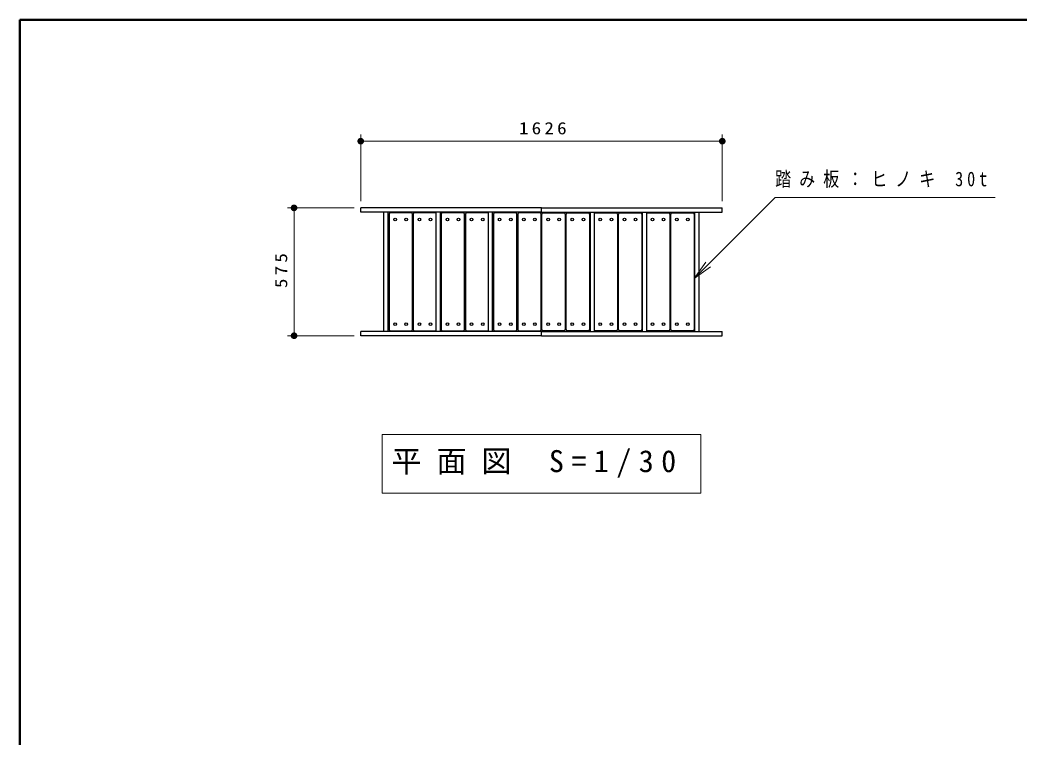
# Model space of a CAD drawing. Units: millimetres on the paper, scale 1:30. Extents: x -385 to 0, y -5 to 267.
# Drawn here: x -385 to -235.2, y 159.5 to 267 of the extents above; entities that cross this region are included whole.
import ezdxf

# ---------------------------------------------------------------- set-up
doc = ezdxf.new("R2010")
doc.units = ezdxf.units.MM
doc.layers.add('1_30', color=7, linetype='Continuous', lineweight=25)
doc.layers.add('LY_3', color=7, linetype='Continuous', lineweight=13)
doc.styles.add('ＭＳ ゴシック', font='')
doc.styles.get('ＭＳ ゴシック').set_extended_font_data('MS Gothic')

# ---------------------------------------------------------------- blocks, each defined once
blk = doc.blocks.new('filled_dot')
at = {"color": 0, "linetype": 'Continuous', "lineweight": -2, "const_width": 1.25}
blk.add_lwpolyline([(-0.625, 0, 1), (0.625, 0, 1)], format="xyb", close=True, dxfattribs=at)

msp = doc.modelspace()

# ---------------------------------------------------------------- linework, layer by layer
at = {"layer": '1_30', "lineweight": 13}
for p, q in [((-333.904, 239.83), (-333.904, 249.83)), ((-333.904, 248.83), (-279.692, 248.83)), ((-279.692, 239.83), (-279.692, 249.83)), ((-334.904, 238.83), (-344.904, 238.83)), ((-343.904, 219.663), (-343.904, 238.83)), ((-283.932, 228.223), (-282.164, 230.698)), ((-283.932, 228.223), (-281.81, 230.344)), ((-281.457, 229.991), (-283.932, 228.223)), ((-334.904, 219.663), (-344.904, 219.663)), ((-330.698, 204.86), (-330.698, 196.06)), ((-282.898, 204.86), (-330.698, 204.86)), ((-282.898, 196.06), (-282.898, 204.86)), ((-330.698, 196.06), (-282.898, 196.06))]:
    msp.add_line(p, q, dxfattribs=at)
at = {"layer": '1_30', "color": 1}
for p, q in [((-333.904, 238.197), (-333.904, 238.83)), ((-306.798, 238.83), (-333.904, 238.83)), ((-306.798, 238.197), (-333.904, 238.197)), ((-306.798, 238.197), (-306.798, 238.83)), ((-306.798, 238.197), (-306.798, 238.83)), ((-306.798, 238.83), (-279.692, 238.83)), ((-306.798, 238.197), (-279.692, 238.197)), ((-279.692, 238.197), (-279.692, 238.83)), ((-333.904, 219.663), (-333.904, 220.297)), ((-306.798, 220.297), (-333.904, 220.297)), ((-306.798, 219.663), (-306.798, 220.297)), ((-306.798, 219.663), (-306.798, 220.297)), ((-306.798, 220.297), (-279.692, 220.297)), ((-279.692, 219.663), (-279.692, 220.297)), ((-306.798, 219.663), (-333.904, 219.663)), ((-306.798, 219.663), (-279.692, 219.663))]:
    msp.add_line(p, q, dxfattribs=at)
at = {"layer": '1_30', "color": 2}
for p, q in [((-330.432, 220.297), (-330.432, 238.197)), ((-329.798, 220.297), (-329.798, 238.197)), ((-322.598, 220.297), (-322.598, 238.197)), ((-321.965, 220.297), (-321.965, 238.197)), ((-314.765, 220.297), (-314.765, 238.197)), ((-314.132, 220.297), (-314.132, 238.197)), ((-299.465, 220.297), (-299.465, 238.197)), ((-298.832, 220.297), (-298.832, 238.197)), ((-291.632, 220.297), (-291.632, 238.197)), ((-290.998, 220.297), (-290.998, 238.197)), ((-283.798, 220.297), (-283.798, 238.197)), ((-283.165, 220.297), (-283.165, 238.197))]:
    msp.add_line(p, q, dxfattribs=at)
at = {"layer": '1_30', "color": 4}
for p, q in [((-306.798, 238.197), (-306.798, 238.83)), ((-306.798, 238.197), (-306.798, 238.83)), ((-306.798, 238.197), (-306.798, 238.83)), ((-306.798, 238.197), (-306.798, 238.83)), ((-306.798, 219.663), (-306.798, 220.297)), ((-306.798, 219.663), (-306.798, 220.297)), ((-306.798, 219.663), (-306.798, 220.297)), ((-306.798, 219.663), (-306.798, 220.297))]:
    msp.add_line(p, q, dxfattribs=at)
at = {"layer": '1_30', "color": 40}
for p, q in [((-329.665, 237.913), (-329.665, 220.58)), ((-326.332, 238.08), (-329.498, 238.08)), ((-326.165, 220.58), (-326.165, 237.913)), ((-326.032, 237.913), (-326.032, 220.58)), ((-322.698, 238.08), (-325.865, 238.08)), ((-321.831, 237.913), (-321.831, 220.58)), ((-318.498, 238.08), (-321.665, 238.08)), ((-318.332, 220.58), (-318.332, 237.913)), ((-318.198, 237.913), (-318.198, 220.58)), ((-314.865, 238.08), (-318.032, 238.08)), ((-313.998, 237.913), (-313.998, 220.58)), ((-310.665, 238.08), (-313.831, 238.08)), ((-310.498, 220.58), (-310.498, 237.913)), ((-310.365, 237.913), (-310.365, 220.58)), ((-307.032, 238.08), (-310.198, 238.08)), ((-306.865, 220.58), (-306.865, 237.913)), ((-306.731, 220.58), (-306.731, 237.913)), ((-306.565, 238.08), (-303.398, 238.08)), ((-303.232, 237.913), (-303.232, 220.58)), ((-303.098, 220.58), (-303.098, 237.913)), ((-302.931, 238.08), (-299.765, 238.08)), ((-299.598, 237.913), (-299.598, 220.58)), ((-298.732, 238.08), (-295.565, 238.08)), ((-295.398, 237.913), (-295.398, 220.58)), ((-295.265, 220.58), (-295.265, 237.913)), ((-295.098, 238.08), (-291.932, 238.08)), ((-291.765, 237.913), (-291.765, 220.58)), ((-290.898, 238.08), (-287.732, 238.08)), ((-287.565, 237.913), (-287.565, 220.58)), ((-287.431, 220.58), (-287.431, 237.913)), ((-287.265, 238.08), (-284.098, 238.08)), ((-283.932, 237.913), (-283.932, 220.58)), ((-329.498, 220.413), (-326.332, 220.413)), ((-325.865, 220.413), (-322.698, 220.413)), ((-321.665, 220.413), (-318.498, 220.413)), ((-318.032, 220.413), (-314.865, 220.413)), ((-313.831, 220.413), (-310.665, 220.413)), ((-310.198, 220.413), (-307.032, 220.413)), ((-303.398, 220.413), (-306.565, 220.413)), ((-299.765, 220.413), (-302.931, 220.413)), ((-295.565, 220.413), (-298.732, 220.413)), ((-291.932, 220.413), (-295.098, 220.413)), ((-287.732, 220.413), (-290.898, 220.413)), ((-284.098, 220.413), (-287.265, 220.413))]:
    msp.add_line(p, q, dxfattribs=at)
at = {"layer": '1_30', "lineweight": 13}
msp.add_lwpolyline([(-283.932, 228.223), (-271.758, 240.397), (-238.758, 240.397)], dxfattribs=at)
at = {"layer": '1_30'}
for centre in [(-328.748, 237.08), (-327.082, 237.08), (-325.115, 237.08), (-323.448, 237.08), (-320.915, 237.08), (-319.248, 237.08), (-317.282, 237.08), (-315.615, 237.08), (-313.081, 237.08), (-311.415, 237.08), (-309.448, 237.08), (-307.782, 237.08), (-305.815, 237.08), (-304.148, 237.08), (-302.181, 237.08), (-300.515, 237.08), (-297.982, 237.08), (-296.315, 237.08), (-294.348, 237.08), (-292.682, 237.08), (-290.148, 237.08), (-288.482, 237.08), (-286.515, 237.08), (-284.848, 237.08), (-328.748, 221.413), (-327.082, 221.413), (-325.115, 221.413), (-323.448, 221.413), (-320.915, 221.413), (-319.248, 221.413), (-317.282, 221.413), (-315.615, 221.413), (-313.081, 221.413), (-311.415, 221.413), (-309.448, 221.413), (-307.782, 221.413), (-305.815, 221.413), (-304.148, 221.413), (-302.181, 221.413), (-300.515, 221.413), (-297.982, 221.413), (-296.315, 221.413), (-294.348, 221.413), (-292.682, 221.413), (-290.148, 221.413), (-288.482, 221.413), (-286.515, 221.413), (-284.848, 221.413)]:
    msp.add_circle(centre, 0.2, dxfattribs=at)
at = {"layer": '1_30', "color": 40}
for centre, start, end in [((-329.498, 237.913), 90, 180), ((-326.332, 237.913), 0, 90), ((-325.865, 237.913), 90, 180), ((-322.698, 237.913), 53.1301, 90), ((-321.665, 237.913), 90, 180), ((-318.498, 237.913), 0, 90), ((-318.032, 237.913), 90, 180), ((-314.865, 237.913), 53.1301, 90), ((-313.831, 237.913), 90, 180), ((-310.665, 237.913), 0, 90), ((-310.198, 237.913), 90, 180), ((-307.032, 237.913), 0, 90), ((-306.565, 237.913), 90, 180), ((-303.398, 237.913), 0, 90), ((-302.931, 237.913), 90, 180), ((-299.765, 237.913), 0, 90), ((-298.732, 237.913), 90, 126.8699), ((-295.565, 237.913), 0, 90), ((-295.098, 237.913), 90, 180), ((-291.932, 237.913), 0, 90), ((-290.898, 237.913), 90, 126.8699), ((-287.732, 237.913), 0, 90), ((-287.265, 237.913), 90, 180), ((-284.098, 237.913), 0, 90), ((-329.498, 220.58), 180, 270), ((-326.332, 220.58), 270, 0), ((-325.865, 220.58), 180, 270), ((-322.698, 220.58), 270, 306.8699), ((-321.665, 220.58), 180, 270), ((-318.498, 220.58), 270, 0), ((-318.032, 220.58), 180, 270), ((-314.865, 220.58), 270, 306.8699), ((-313.831, 220.58), 180, 270), ((-310.665, 220.58), 270, 0), ((-310.198, 220.58), 180, 270), ((-307.032, 220.58), 270, 0), ((-306.565, 220.58), 180, 270), ((-303.398, 220.58), 270, 0), ((-302.931, 220.58), 180, 270), ((-299.765, 220.58), 270, 0), ((-298.732, 220.58), 233.1301, 270), ((-295.565, 220.58), 270, 0), ((-295.098, 220.58), 180, 270), ((-291.932, 220.58), 270, 0), ((-290.898, 220.58), 233.1301, 270), ((-287.732, 220.58), 270, 0), ((-287.265, 220.58), 180, 270), ((-284.098, 220.58), 270, 0)]:
    msp.add_arc(centre, 0.167, start, end, dxfattribs=at)
at = {"layer": 'LY_3', "lineweight": 50}
for p, q in [((-385, 267), (-385, 0)), ((0, 267), (-385, 267))]:
    msp.add_line(p, q, dxfattribs=at)

# ---------------------------------------------------------------- block references
at = {"layer": '1_30', "lineweight": 13, "xscale": 0.4, "yscale": 0.4}
msp.add_blockref('filled_dot', (-333.904, 248.83), dxfattribs=at)
for p, rotation in [((-279.692, 248.83), 180), ((-343.904, 238.83), 270), ((-343.904, 219.663), 90)]:
    msp.add_blockref('filled_dot', p, dxfattribs=dict(at, rotation=rotation))

# ---------------------------------------------------------------- texts
at = {"layer": '1_30', "style": 'ＭＳ ゴシック'}
for s, insert, char_height, attachment_point in [('\\T1.33;\\W1.15;1626', (-306.37, 249.83), 1.833, 8), ('\\T1.5;\\W0.8;踏み板：ヒノキ\\~30t', (-271.758, 243.047), 2.199, 4), ('\\T1.5;平面図\\~S=1/30', (-329.298, 200.46), 3.299, 4)]:
    msp.add_mtext(s, dxfattribs=dict(at, insert=insert, char_height=char_height, attachment_point=attachment_point))
at = {"layer": '1_30', "insert": (-344.904, 229.663), "char_height": 1.833, "attachment_point": 8, "rotation": 90, "style": 'ＭＳ ゴシック'}
msp.add_mtext('\\T1.33;\\W1.15;575', dxfattribs=at)

doc.saveas('drawing.dxf')
